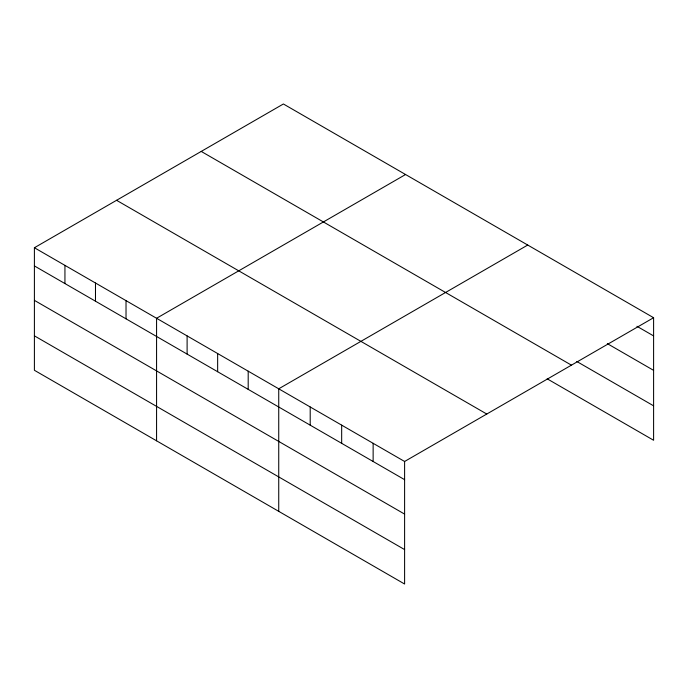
<?xml version="1.0" encoding="UTF-8"?>
<svg xmlns="http://www.w3.org/2000/svg" width="688" height="688" viewBox="0 0 688 688"><rect width="100%" height="100%" fill="white"/><g stroke="black" fill="none" stroke-linecap="round" stroke-linejoin="round"><path stroke-width="1.03" d="M34.4 247.74L404.604 461.476L404.604 584.017L34.4 370.282L34.4 247.74L283.396 103.983L653.6 317.718L653.6 440.26L547.166 378.813M405.559 174.52L156.572 318.269L156.572 440.81M527.73 245.048L278.735 388.806L278.735 511.347M404.604 461.476L653.6 317.718M636.942 326.293L653.6 335.907M607.323 343.63L653.6 370.35M576.785 361.475L653.6 405.825M201.223 151.42L571.436 365.156M116.564 200.294L486.777 414.038M34.4 265.929L404.604 479.665M34.4 300.364L404.604 514.099M34.4 335.847L404.604 549.583M373.137 443.304L373.137 461.502M341.669 425.141L341.669 443.33M310.202 406.969L310.202 425.167M248.196 371.167L248.196 389.365M217.649 353.537L217.649 371.726M187.11 335.907L187.11 354.096M126.024 300.639L126.024 318.828M95.486 283L95.486 301.198M64.939 265.37L64.939 283.559"/></g></svg>
